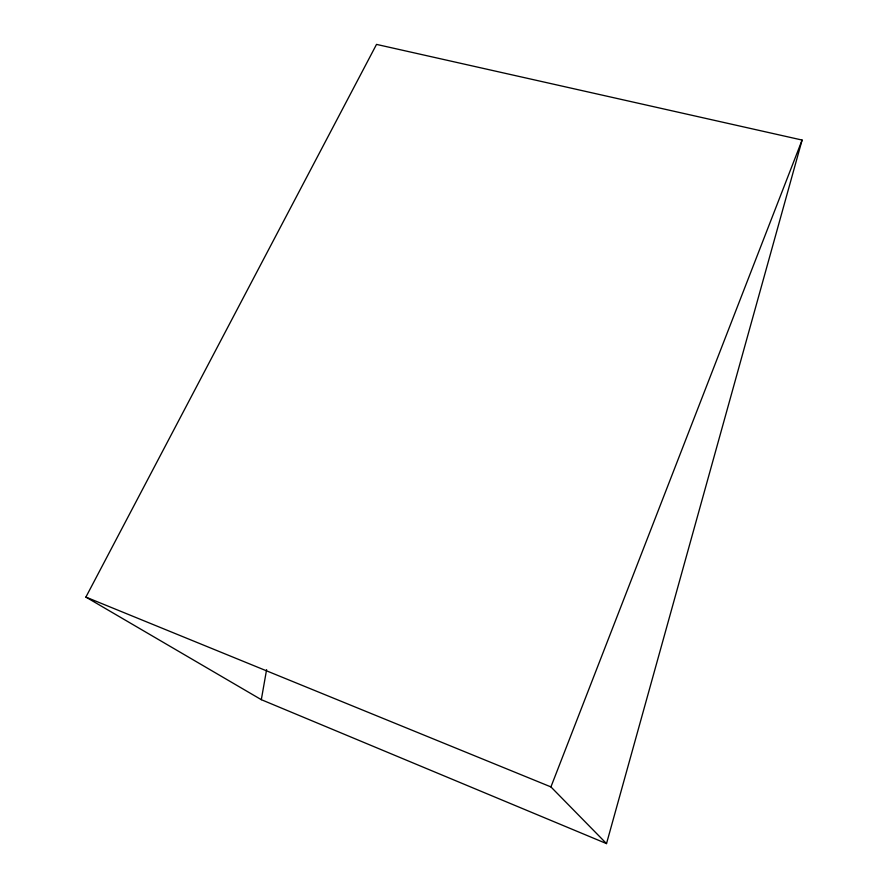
<?xml version="1.0" encoding="UTF-8"?>
<svg xmlns="http://www.w3.org/2000/svg" width="888" height="888" viewBox="0 0 888 888"><rect width="100%" height="100%" fill="white"/><g stroke="black" fill="none" stroke-linecap="round" stroke-linejoin="round"><path stroke-width="1.33" d="M261.316 699.677L85.892 597.091L376.523 44.4L802.108 140.06L606.515 843.6L261.316 699.677L266.6 669.641M606.515 843.6L550.926 786.912L802.108 140.06M85.892 597.091L550.926 786.912"/></g></svg>
